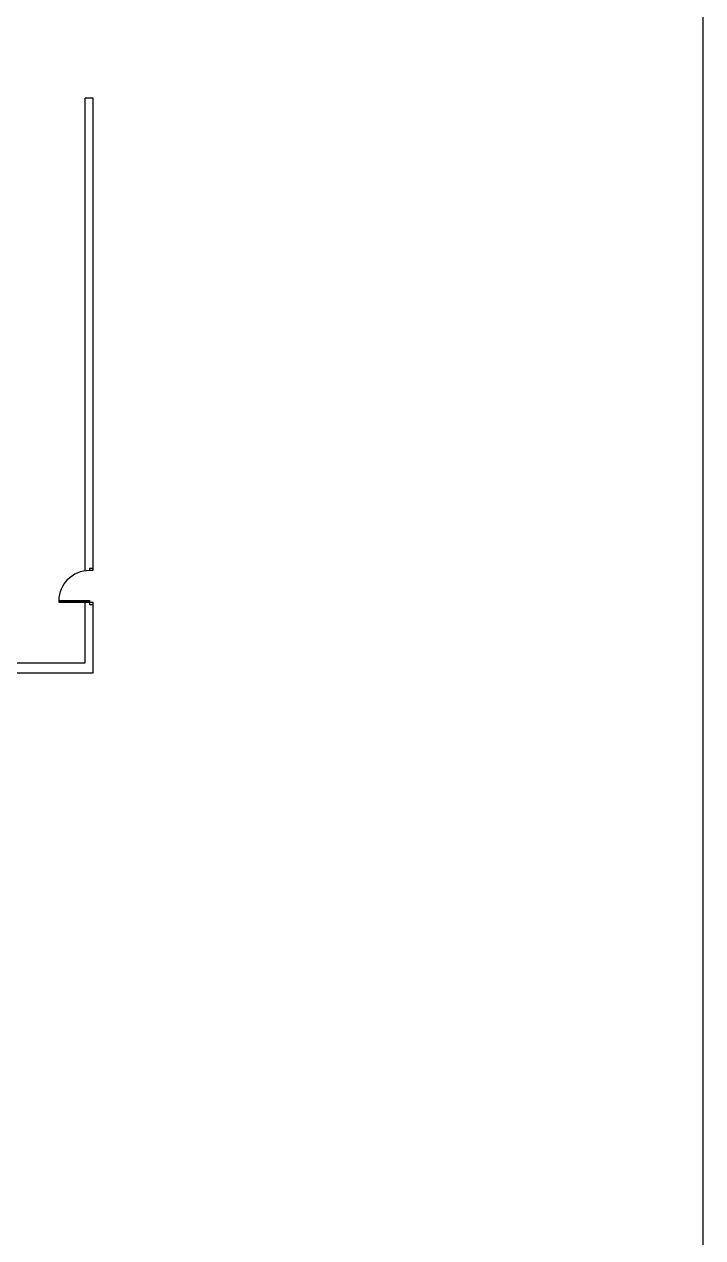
# Model space of a CAD drawing. Header units: millimetres. Extents: x -17017 to 2697, y 1903 to 18260.
# Drawn here: x -16945.82 to -16942.44, y 18217.64 to 18223.7 of the extents above; entities that cross this region are included whole.
import ezdxf

# ---------------------------------------------------------------- set-up
doc = ezdxf.new("R2010")
doc.units = ezdxf.units.MM
for name, color, linetype in [('1', 7, 'Continuous'), ('55', 7, 'Continuous'), ('A-Door', 150, 'Continuous'), ('A-Glaz', 92, 'Continuous'), ('NT', 1, 'Continuous')]:
    doc.layers.add(name, color=color, linetype=linetype)

# ---------------------------------------------------------------- blocks, each defined once
blk = doc.blocks.new('A$C087A3AA9')
at = {"layer": 'A-Door'}
for points in [[(853, 95), (853, 853), (805, 853), (805, 95)], [(47, 95), (47, 0), (0, 0), (0, 95)], [(900, 95), (900, 0), (853, 0), (853, 95)]]:
    blk.add_lwpolyline(points, close=True, dxfattribs=at)
at = {"layer": 'A-Glaz'}
blk.add_line((829, 853), (829, 95), dxfattribs=at)
at = {"layer": 'NT'}
blk.add_arc((805, 95), 758, 90, 180, dxfattribs=at)

msp = doc.modelspace()

# ---------------------------------------------------------------- linework, layer by layer
at = {"layer": '1'}
for p, q in [((-16945.5179, 18220.975), (-16945.5179, 18223.3335)), ((-16945.5179, 18220.5141), (-16945.5179, 18220.8249)), ((-16955.7076, 18220.5141), (-16945.5179, 18220.5141)), ((-16945.4779, 18220.4623), (-16955.7476, 18220.4623))]:
    msp.add_line(p, q, dxfattribs=at)
at = {"layer": '55', "linetype": 'ByBlock'}
for p, q in [((-16945.4779, 18223.3335), (-16945.5179, 18223.3335)), ((-16945.4779, 18220.9764), (-16945.4779, 18223.3335)), ((-16945.4779, 18220.4623), (-16945.4779, 18220.8154))]:
    msp.add_line(p, q, dxfattribs=at)
msp.add_lwpolyline([(-17017.4355, 18260.2743), (-16942.4355, 18260.2743), (-16942.4355, 18205.2743), (-17017.4355, 18205.2743)], close=True, dxfattribs=at)

# ---------------------------------------------------------------- block references
at = {"layer": '1', "color": 0, "xscale": -0.0002, "yscale": 0.0002, "zscale": 0.0002, "rotation": 90}
msp.add_blockref('A$C087A3AA9', (-16945.4779, 18220.9859), dxfattribs=at)

doc.saveas('drawing.dxf')
